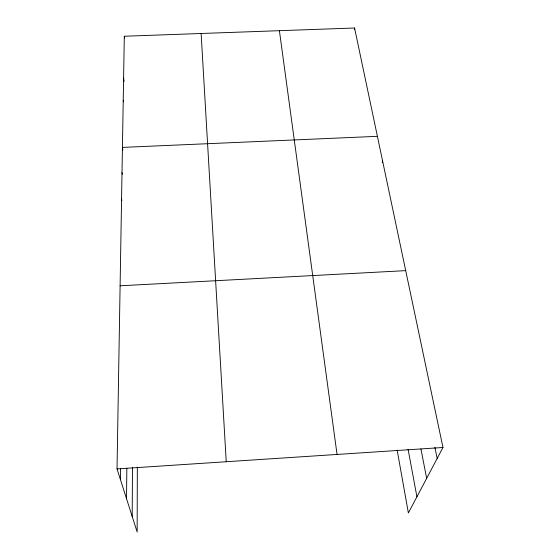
<?xml version="1.0" encoding="UTF-8"?>
<svg xmlns="http://www.w3.org/2000/svg" width="560" height="560" viewBox="0 0 560 560"><rect width="100%" height="100%" fill="white"/><g stroke="black" fill="none" stroke-linecap="round" stroke-linejoin="round"><path stroke-width="0.84" d="M137.333 467.061L137.151 532L117.026 468.916L124.306 36.239L354.571 28L442.974 447.489L408.373 512.96L397.138 449.988M132.188 516.453L132.489 467.677M126.532 498.701L126.833 468.223M120.407 479.514L120.568 468.237M354.326 29.701L354.571 28M382.2 162.533L382.564 160.832M117.026 468.916L442.974 447.489M120.106 285.796L405.706 270.641M377.398 136.325L122.437 147.406L122.857 149.989M434.903 447.335L437.178 458.451M420.917 448.889L426.664 478.345M408.079 449.267L416.92 496.776M121.569 198.975L121.863 200.641M122.01 172.62L122.297 174.314M123.228 100.156L123.487 101.822M123.606 77.973L124.103 81.347M124.306 36.239L124.544 37.947M279.405 30.688L337.05 454.454M201.117 33.488L226.24 461.734"/></g></svg>
